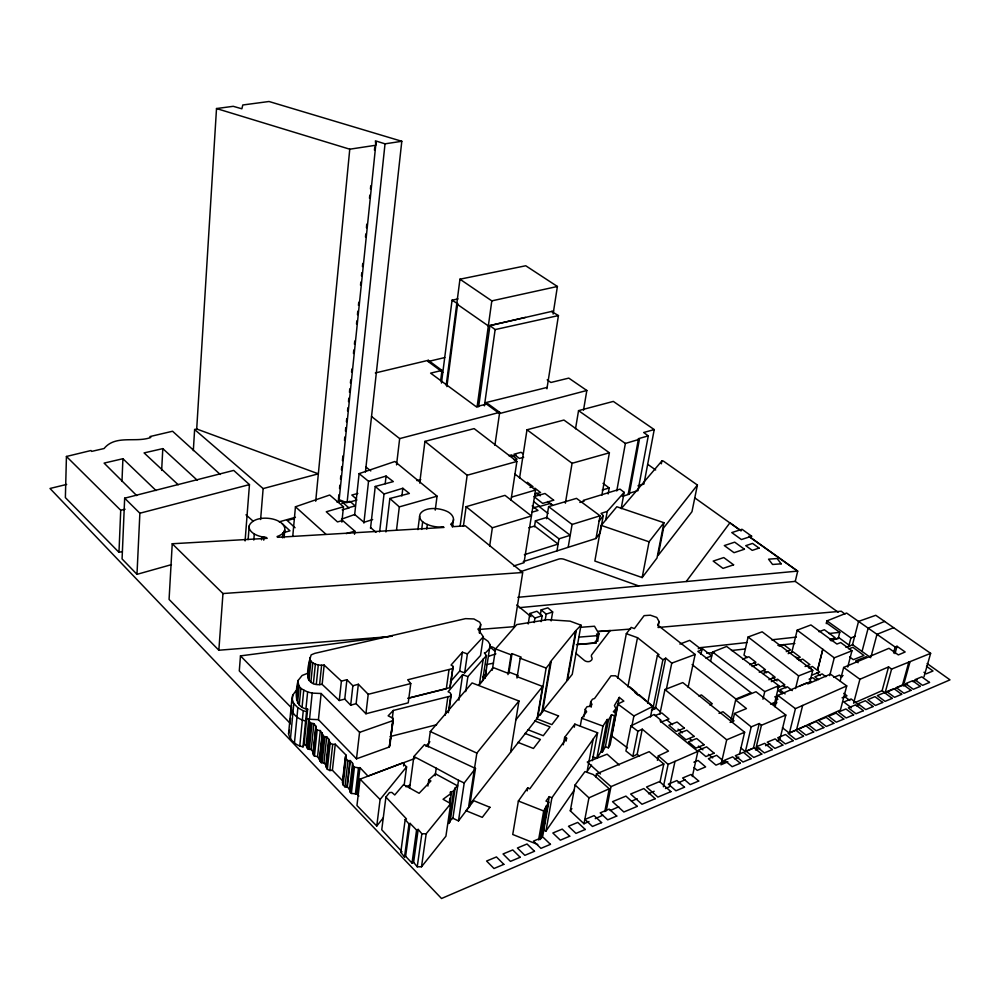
<?xml version="1.0" encoding="UTF-8"?>
<svg xmlns="http://www.w3.org/2000/svg" width="1000" height="1000" viewBox="0 0 1000 1000"><rect width="100%" height="100%" fill="white"/><g stroke="black" fill="none" stroke-linecap="round" stroke-linejoin="round"><path stroke-width="1.5" d="M220.263 474.475L172.562 431.238L149.9 436.575L150.812 437.463C135.95 443.062 115.55 434.438 104.087 448.525L91.688 451.388L90.975 450.525L66.438 456.475L65.375 497.612L118.975 552.35L121.838 551.613M118.975 552.35L120.725 510.275L66.438 456.475M121.975 481.45L122.912 458.725L104.087 463.1L136.713 495.6M245.087 540.938L249.462 484.6L233.7 470.412L124.663 498.188L122.075 558.938L136.988 574.338L171.45 564.637M136.988 574.338L139.875 513.225L124.663 498.188M161.65 470.412L162.8 448.625L144.088 452.912L178.2 484.738M284.088 537.775L284.762 530.2A18.863 10.05 4.1 0 0 284.237 526.562A19.312 10.288 4.1 0 0 281.875 523.4A17.8 9.475 4.1 0 0 275.238 519.75A17.725 9.438 4.1 0 0 268.337 518.325A17.375 9.25 4.1 0 0 261.75 518.362A17.237 9.175 4.1 0 0 255.9 519.788A19.312 10.288 4.1 0 0 251.45 522.562A18.725 9.975 4.1 0 0 249.2 525.938A17.475 9.3 4.1 0 0 250.138 530.138A18.025 9.6 4.1 0 0 254.3 533.975A18.613 9.912 4.1 0 0 261.788 536.763A19.55 10.4 4.1 0 0 264.012 537.125A3.862 2.075 4 0 1 266.25 537.475L267.188 538.325L172.237 543.75L169.075 599.412L218.85 650.225L387.887 636.75M193.325 450.625L194.625 429.525L196.7 429L318.35 473.825L263.137 488.587L194.625 429.525M196.7 429L216.513 108.55L233.225 106.312L241.875 108.8L242.787 104.987L269.012 101.5L401.8 141.287L365.425 472.038M218.85 650.225L222.963 593.538L172.237 543.75M248.137 539.6L249.2 525.938M392.275 636.163L240.475 655.875L239.288 670.913L289.975 723.1M253.812 540.062L254.3 533.975M260.613 519.513L263.137 488.587M261.537 539.812L261.788 536.763M263.762 540.163L264.012 537.125M282.5 537.825L282.9 533.275A17.55 9.35 4.1 0 0 284.762 530.2M283.55 534.338L283.825 531.225M292.775 536.125L295.45 506.788L329.7 495.012L343.475 506.775L341.863 522.125M401.8 141.287L385.025 143.837L375.412 140.825L375.775 145.25L349.762 149.2L216.513 108.55M309.188 672.663L302.1 675.487L298.087 680.512C295.712 690.763 293.163 707.362 307.638 709.188L304.088 744.475L303.012 746.862C296.363 745.612 290.012 740.7 288.562 733.863L291.925 698.675L292.75 695.138L295.763 690.975M289.975 724.2L290.55 718.125M290.837 715.1L291.562 707.513M291.988 703.138L292.75 695.138M290.438 738.888L293.825 703.625L291.925 698.675M315.7 501.225L349.762 149.2M296.613 699.775L298.087 680.512M297.562 703.075L299.2 686.3L298.225 683.037M294.438 743.025L297.875 707.725L293.825 703.625M299.225 705.15L300.875 688.363L299.2 686.3M302.087 706.888L303.75 690.1L300.875 688.363M299.762 746.1L303.263 710.775L297.875 707.725M480.325 627.2L477.925 629.1L483.338 636.788L467.413 653.913L462.4 652.2L451.075 665.05L453.2 666.475L452.713 668.562L407.7 679.775L410.763 683.55L408.237 702.837L365.925 713.763L356.125 703.65L350.675 705.2L344.762 699.1L339.263 700.525L322.15 684.375C302.488 687.275 307.262 667.7 311.163 654.862L314.862 653.337L465.55 618.638L473.938 618.962L479.775 622.225L480.688 624.4L479.475 632.938M308.25 679.1L309.913 657.55M309.975 666.7L310.562 660.775M305.95 708.775L307.625 691.975L303.75 690.1M308.95 680.525L310.887 661.225L310.175 659.8M303.012 746.862L306.55 711.55L307.638 709.188M310.875 682.2L312.812 662.887L310.887 661.225M306.812 747.588L306.15 744.987L308.762 719.087L309.438 721.663L306.812 747.588L308.05 749.025L311.225 749.562L313.275 752.262L313.488 755.013L314.438 756.137L317.587 756.562L321.225 762.663L323.938 762.887L325.863 765.138L327.325 769.3L329.85 770.537L332.4 770.288L342.875 781.05L343.125 784.925L344.975 786.875L347.325 786.787L350.337 760.575L347.975 760.65L346.112 758.713L345.85 754.875L335.262 744.188L332.688 744.438L330.163 743.213L328.675 739.087L326.725 736.838L323.988 736.612L320.312 730.562L317.137 730.138L316.188 729.025L315.963 726.3L313.888 723.625L310.688 723.088L309.438 721.663M482.7 637.525L488.088 641.35L490.125 644.737L489.525 648.775L485.662 652.688L484.35 652.887L486.425 655.6L467.887 676.612L462.612 674.65L448.1 691.762L450.175 692.812L451.275 694.812L450.725 696.025L393.288 710.462L388.137 715.837L392.875 718.188L393.263 719.6L389.288 747L356.488 758.825L318.425 719.663L309.538 719.275L312.188 693.112L307.625 691.975M313.4 683.487L315.363 664.175L312.812 662.887M308.05 749.025L310.688 723.088M309.337 749.5L311.988 723.562M316.312 684.287L318.288 664.963L315.363 664.175M311.225 749.562L313.888 723.625M338.9 494.75L338.425 499.4L347.075 502.775L385.025 143.837M339.538 488.537L339.825 485.213M340.5 479.225L340.788 475.887M341.463 469.913L341.75 466.562M342.425 460.6L342.9 455.938M344.5 440.412L344.787 437.038M345.462 431.1L345.75 427.725M346.425 421.788L346.75 418.688M347.55 410.925L347.863 407.825M348.512 401.613L348.8 398.2M349.475 392.3L349.762 388.875M350.425 382.987L350.75 379.875M351.55 372.113L351.875 369.012M353.475 353.488L353.762 350.037M354.438 344.175L354.75 341.075M356.512 324L356.838 320.887M357.475 314.688L357.775 311.2M358.438 305.363L358.762 302.262M360.525 285.188L360.838 282.087M361.475 275.875L361.8 272.775M362.438 266.562L362.762 263.463M365.487 237.062L365.8 233.962M366.45 227.75L366.75 224.188M369.487 198.263L369.812 195.15M370.45 188.95L370.763 185.837M374.45 150.137L374.775 147.037M319.6 684.587L321.6 665.275L324.15 665.062L341.4 681.112L339.263 700.525M338.888 502.062L376.062 142.113M313.038 753.725L315.725 727.75M313.275 752.262L315.963 726.3M313.488 755.013L316.188 729.025M314.438 756.137L317.137 730.138M318.425 719.663L321.15 693.512L312.188 693.112M322.15 684.375L324.15 665.062M317.587 756.562L320.312 730.562M319.538 758.925L322.287 732.913M319.587 760.138L322.337 734.112M320.037 761.425L322.8 735.387M321.225 762.663L323.988 736.612M322.137 762.575L324.913 736.525M323.938 762.887L326.725 736.838M325.863 765.138L328.675 739.087M326.112 767.45L328.925 741.375M354.6 515.288L359.113 473.625L394.862 461.5L437.062 496.175L435.238 510.112M327.325 769.3L330.163 743.213M354.5 534.263L354.837 531.15L342.6 520.475L337.5 521.925L326.25 511.763L343.475 506.775M329.85 770.537L332.688 744.438M332.4 770.288L335.262 744.188M363.888 523.1L368.537 481.3L359.113 473.625M344.762 699.1L346.912 679.712L341.4 681.112M370.513 528.362L375.25 486.475L393.312 481.6L386.075 476.062L368.537 481.3M350.675 705.2L352.875 685.775L346.912 679.712M342.388 782.862L345.363 756.663M342.875 781.05L345.85 754.875M343.125 784.925L346.112 758.713M344.975 786.875L347.975 760.65M356.125 703.65L358.35 684.262L352.875 685.775M346.9 786.938L349.913 760.713M358.862 796.038L356.875 793.9L351.362 793.45L350.05 791.938L349.525 789.45L352.562 763.213L350.337 760.575M379.625 531.912L384.025 494L375.25 486.475M385.188 483.762L386.075 476.062M350.05 791.938L353.1 765.675L352.562 763.213M351.362 793.45L354.425 767.175L353.1 765.675M356.488 758.825L359.575 732.362L321.15 693.512M385.9 531.925L389.837 498.5L409.35 493.45L402.837 488.263L384.025 494M355.4 794.05L358.5 767.788L359.975 767.638L367.987 776.1L414.812 758.5M365.925 713.763L368.225 694.3L358.35 684.262M356.875 793.9L359.975 767.638M396.55 464.888L399.663 438.6L371.512 416.475M404.137 785.312L406.587 766.862L402.537 762.938L360.087 779.15L356.95 805.525L376.763 826.025L383.35 817.763M396.55 529.75L399.312 506.887L389.837 498.5M401.9 496L402.837 488.263M442.812 372.362L428.15 361.512L428.3 360.312L375.312 372.962M376.763 826.025L380.1 799.5L406.587 766.862M419.7 483.075L424.938 441.375L474.137 428.612L516.888 461.45L511 500.213M392.312 718.15L393.288 710.462M392.875 718.188L389.95 745.825M389.288 747L393.263 719.6M417.925 529.625L419.625 516.213M427.887 786.087L428.75 779.925L430.913 780.95L419.113 793.288L403.562 784.613L394.762 794.963L391.85 792.412L389.462 792.575L385.913 797.075L381.75 829.762L401.05 850.7M421.688 529.412L422.663 521.788A16.513 8.65 7.3 0 1 419.9 517.962A17.725 9.287 7.4 0 1 422.175 511.688A17.3 9.062 7.4 0 1 427.2 509.3A16.7 8.75 7.3 0 1 434.438 508.525A17.875 9.363 7.3 0 1 441.675 509.562A16.9 8.863 7.4 0 1 448.212 512A16.663 8.725 7.3 0 1 452.388 515.887A19.262 10.088 7.3 0 1 453.488 519.562L452.463 527.15M440.637 380.775L441.962 370.412L428.3 360.312M441.45 383.05L452.062 300.188L458.05 298.925M426.737 529.05L427.325 524.462A17.175 9 7.3 0 1 422.663 521.788M446.2 385.337L459.95 279.2L525.75 265.763L557.4 286.475L553.1 314.062M446.875 386.625L457.625 303.725L452.062 300.188M403.587 765.975L404 762.9M404.513 856.912L408.975 823.988L410.087 823.388L405.613 856.312L404.513 856.912L400.775 852.412L405.188 819.525L406.488 818.925L385.913 797.075M409.613 788.25L413.862 756.538L424.475 744.625L475.475 768.45L469.688 806.137L458.488 820.913L452.887 818.238L450.412 820.337L448.8 823.487L453.587 791.087L455.2 787.987L457.7 785.913L435.438 773.8L428.75 779.925M451.925 525.938L452.337 522.888A17.862 9.363 7.3 0 0 453.488 519.562M416.575 830.075L418.188 829.388L413.612 862.35L412.013 863.062L416.575 830.075L410.087 823.388M428.162 746.95L430.288 731.538L472.062 682.938L518.962 701L510.588 752.237L468.787 805.7L476.85 753.112L518.962 701M460.163 525.812L467.163 475.25L424.938 441.375M477.062 407.188L491.812 300.875L459.95 279.2M478.625 406.85L489.925 325.625L488.338 325.925L456.75 303.938L457.625 303.725M463.375 526.337L466.112 506.688L505.012 495.363L531.438 515.975L492.362 527.775L466.112 506.688M453.587 791.087L450.125 792.288L451.413 793.162L443.05 799.275L450.712 803.65L445.913 836.2L421.512 866.775L417.238 866.787L421.863 833.775L418.188 829.388M484.4 405.863L495.138 329.588L489.9 325.6L525.45 317.425M449.012 669.675L446.312 688.75L408.137 698.3M421.512 866.775L426.175 833.787L450.712 803.65M435.163 775.775L436.225 768.2L413.862 756.538M445.262 715.212L447.85 696.975M408.05 698.188L450 687.625L452.713 668.562M453.2 666.475L450 687.625M448.338 712.725L450.725 696.025M449.1 709.987L451.275 694.812M450.262 681.925L459.675 671.1L462.4 652.2M494.888 445.35L499.675 412.337L487.975 403.775L476.138 406.675L430.625 373.15L441.962 370.412M458.9 700.188L462.612 674.65M459.675 671.1L464.65 672.825L467.413 653.913M449.487 801.137L449.938 798.05M450.387 794.963L450.85 791.875M465.675 691.637L467.887 676.612M449.588 805.512L451.413 793.162M489.663 546.062L492.362 527.775M450.075 822.1L455.2 787.987M479.412 632.987L480.688 624.4M452.887 818.238L458.537 780.312L436.225 768.2M486.3 669.85L485.688 673.938L482.812 676.912M483.338 636.788L480.538 655.5L464.65 672.825M458.488 820.913L464.212 782.975L475.475 768.45M483.263 658.913L479.438 684.2L482.587 680.85L486.425 655.6M485.012 678.337L490.125 644.737M519.562 478.15L526.987 429.775L563.938 420.05L609.388 452.8L601.85 495.262M492.275 670.225L495.55 648.925L516.763 624.6L547.587 619.65L570.075 621.15L581.013 625.188L572.25 674.35L541.925 711.9L542.513 712.125L551.112 661.938L550.513 661.712L541.925 711.9M546.925 388.8L558.438 315.575L551.512 311.45M514.987 474.113L535.513 490.05L524.038 562.688L513.625 566.013M514.113 626.675L522.712 572.513L465.387 525.85L453.675 526.625L450.675 524.362A3.588 1.887 7.7 0 1 451.512 523.625L452.337 522.888M507.95 674.6L511.1 654.812L512.025 653.65L521.15 657.125L520.2 658.25L516.987 678.062M508.875 673.425L512.025 653.65M534.45 526.825L535.413 520.837L546.862 517.4L570.225 535.3L558.987 538.812L535.413 520.837M528.2 623.95L529.9 613.475L536.9 611.25L542.125 615.688L541.125 621.675M546.638 518.737L548.612 506.625L576.512 498.363L600.062 515.8L596.013 538.488L523.275 561.587M534.2 622.562L534.938 618.062L529.9 613.475M540.4 614.45L541.163 609.9L547.85 607.837L552.663 611.962L551.15 620.913M575.525 428.75L578.55 410.637L613.325 401.413L654.225 429.588L643.938 484.05L637.987 485.825M545.212 619.987L546.2 614.113L541.163 609.9M556.975 550.887L558.987 538.812M565.388 503.175L572.075 463.288L526.987 429.775M583.513 410.188L586.825 390.487L568.787 378.113L550.9 382.475L547.188 379.825M563.288 744.812L564.612 737.425L566.613 738.15L529.788 788.825L527.725 787.85L518.375 801.012L512.737 834.488L537.762 844.5M478.837 685.263L493.2 667.575L508.225 673.35L509.113 672.125L518.075 675.562L517.212 676.712L542.612 686.45L537.2 718.312L510.588 752.237M537.825 716.912L546.125 668.075L551.112 661.938M568.175 547.325L572.075 524.45L548.612 506.625M527.212 790.875L527.725 787.85M538.575 839.925L543.688 810.987L548.763 802.175L545.988 801.112L549.275 796.65L551.9 797.788L545.938 831.112L543.362 829.963M566.975 680.1L575.7 630.775L581.013 625.188M567.475 680.288L576.2 630.962M545.862 806.175L539.925 839.625L542.825 835.562L548.763 802.175M541.05 838.55L546.725 806.625M543.625 828.45L544.975 820.875M545.513 817.85L546.05 814.825M546.587 811.787L549.275 796.65M601.225 525.413L594.85 561.05L642.163 577.562L657 558.013L663.938 522.712L616.825 506.75L601.225 525.413L649.075 541.812L663.938 522.712M579.862 502.438L584.113 501.175L583.25 500.4L620.013 489.125L624.15 492.337L607.225 511.413L601.05 513.4L603.225 515.6L600.15 532.837L596.013 538.488M608.138 493.95L609.212 487.962L603.025 483.375M605.675 520.013L607.225 511.413M566.087 741.1L566.613 738.15M616.763 490.962L625.375 443.45L639.412 439.275L629.25 494.2L622.312 496.413M574.288 727.2L574.85 724.125L597.612 732.788L592.35 760.7M580.3 725.888L581.7 718.225L586.625 711.8L585.275 709.225L587.013 706.688L590.125 706.375L591.7 704.15L590.725 701.725L592.487 699.225L594.538 698.5L611.025 675.812L615.6 675.8L652.6 706.5L650.438 717.087M597.612 641.275L598.975 633.913L596.512 634.1L597.413 635.65L596.05 643.025L576.362 644.613M621.3 507.875L624.15 492.337M583.875 716.85L585.275 709.225M628.35 493.55L638.5 438.65L648.275 435.875L638.013 490.6L628.35 493.55L629.25 494.2M588.987 821.513L584 823.775L570.3 810.837L575.087 784.975L584.975 771.587L593.263 774.538L609.237 788.8L604.788 811.575M589.888 706.287L590.725 701.725M591.138 707.2L591.7 704.15M593.188 739.087L587.087 771.513L591.512 765.1M584 823.775L588.938 797.825L609.237 788.8M592.625 756.712L596.825 758.288L602.95 726.087L607.225 719.463L608.5 719.95L611.525 714.737L614.55 715.8L616.287 712.913L613.312 711.8L615.95 708.675L614.4 705.562L619.275 697.4L623.862 701.112L617.75 704L611.587 735.85L627.525 747.913M595.875 776.9L596.462 773.875L649.2 751.675L663.812 763.988L660.025 781.925M596.825 758.288L601.087 751.562L607.225 719.463M601.087 751.562L602.35 752.062L608.525 719.9M617.762 678.325L626.325 633.688L631.163 627.4L634.375 628.612L644.112 615.638L650.375 615.2L656.787 617.45L659.112 621.587L658.188 626.15M602.375 752.013L605.375 746.762L611.525 714.737M661.338 463.837L661.912 460.913L663.388 461.087L697.4 485.037L691.963 511.712L658.175 555.425L663.575 527.95L697.4 485.037M605.375 746.762L608.362 747.825L614.55 715.8M615.062 713.238L615.95 708.675M642.163 577.562L649.075 541.812M619.275 697.4L610.1 744.887L608.362 747.825M627.888 686.825L637.487 637.688L626.325 633.688M606.237 810.888L611 786.625L663.812 763.988M692.337 776.55L697.887 751.363L660.037 720.812L661.05 720.337L654.087 714.5L630.913 725.888L625.925 750.987L632.837 756.413L637.175 754.275L642.25 729.175L668.487 751.087L658.337 755.875L657.4 760.35M631.763 726.612L633.888 715.962L652.6 706.5M632.837 756.413L637.888 731.287L642.25 729.175M647.688 703.363L657.387 655.425L659.112 654.75L637.487 637.688M665.75 658.162L662.9 659.762L652.788 709.262L655.612 707.613L665.75 658.162L671.762 663.138L695.125 654.463L657.725 625.138L659.112 621.587M659.862 714.15L664.95 689.55L682.788 682.575L744.625 732.237L739.513 754.163M666.175 690.163L671.762 663.138M663.388 786.775L668.138 764.362L697.887 751.363M688.125 687.262L695.125 654.463M674.987 761.363L669.562 786.712L665.475 788.538M700.925 654.338L701.9 649.825L689.688 640.362L679.887 644.075M710.638 661.038L712.613 652.038L726.65 646.45L778.812 685.662L774.812 702.312L770.6 704.125M809.613 682.962L812.75 670.35L762.175 631.812L748.1 637L743.988 655.075L747.2 657.575M744.625 732.237L726.7 739.788L721 764.775L727.85 761.812M731.012 720.15L735.9 699L751.075 692.775L697.825 651.388L701.9 649.825M732.5 722.175L734.5 713.475L746.475 708.575L735.625 699.95L756.012 691.737L785.8 715.062L779.8 739.613L776.95 740.837M288.562 733.863L289.387 730.275M291.588 705.662L291.025 708.025C292.538 714.875 298.962 719.675 305.613 720.938L306.688 718.575L309.538 719.275M740.662 747.788L745.387 751.65L751.213 726.875L759.262 723.525L761.438 725.25L785.8 715.062M762.95 699.225L764.75 691.625L778.812 685.662M753.388 748.238L759.262 723.525M838.162 612.225L795.263 581.388L797.675 571.237L749.488 536.888M761.438 725.25L755.55 749.987L759.825 748.162M775.088 706.888L777.85 695.425L806.587 682.975L807.875 683.925L830.438 674.125L846.725 685.925L840.45 709.987L789.388 733.1L782.425 727.775M791.812 652.25L797.163 630.175L810.925 624.938L836.938 644.05L840.738 642.562L851.95 650.775L847.738 667.025M795.525 688.575L798.637 675.9L812.75 670.35M789.388 733.1L795.438 708.65L846.725 685.925M796.562 729.85L802.65 705.45M826.263 623.638L826.95 620.887L846.612 613.05L895.163 647.062L897.013 646.275L905.175 651.988L898.337 654.912L888.975 648.312L843.662 667.45L840.188 680.875M817.525 670.013L822.837 649.225L817.638 669.975M826.462 622.85L839.775 632.337L838.175 638.638L830.438 639.5M829.712 675.65L834.25 657.825L851.95 650.775M855.263 636.287L850.913 637.913L848.763 646.225L853.112 644.587M862.038 651.462L868.162 628.138L884.6 621.425M853.587 703.213L859.912 679.275L888.562 666.925L891.6 669.087L930.638 653.337L875.763 615.3L858.55 621.4L852.525 644.663L870.775 657.7M871.162 656.237L876.988 634.325L893.612 627.675M854.837 702.675L882.113 690.65L888.562 666.925M893.562 652.938L895.163 647.062M895.013 653.612L897.013 646.275M882.113 690.65L885.113 692.837L891.6 669.087M908.925 661.787L902.375 685.387L885.113 692.837M909.862 662.325L903.3 685.95L907.438 684.112M924 676.787L930.638 653.337M307.987 676.825L309.237 674.1M545.938 831.112L574.338 789.975M551.9 797.788L597.612 732.788M570.3 810.837L571.888 808.662M599.1 521.188L603.225 515.6M686.263 581.487L729.938 522.788L741.237 530.85M564.612 737.425L574.85 724.125M540.037 715.275L541.688 713.175M515.887 719.812L542.612 686.45M550.513 661.712L575.7 630.775M425.962 746.363L429.875 741.725M621.3 508.663L661.912 460.913M400.775 852.412L402.062 851.812M595.25 818.675L602.913 815.188M678.1 782.9L685.225 779.725M912.962 681.663L917.1 679.837M610.2 810.537L618.713 806.8M631.487 801.213L637.163 798.725M648.512 793.75L654.188 791.263M734.712 758.863L738.825 757.087M745.387 751.65L752.062 748.812M765.537 745.713L769.812 743.888M405.938 786.762L409.963 785.088M856.338 705.8L858.775 704.775L851.15 698.962L843.812 701.988L851.438 707.837M693.888 762.188L698.075 760.462L705.638 766.912L697.275 770.387L694.038 767.613M842.1 697.8L846.988 695.8L843.763 693.337M840.4 676.625L843.1 675.525M776.888 702.712L773.075 704.237L775.2 705.925M730.1 722.412L734.1 720.812M816.9 672.938L820.238 675.588M833.725 677.387L839.525 675.075L842.013 676.95M800.1 685.837L811.275 681.4M777.375 687.837L784.9 684.862L777.588 679.163L771.312 681.612M812.4 674.925L819.7 672.038L812.362 666.462L808.713 667.887M719 713.325L723 711.737L732.987 719.9M809.062 679.163L812.75 677.7L816.45 680.537M866.287 656.65L855.662 660.875L858.15 662.712M845.975 647.362L849.95 645.812L839.025 637.75L831.05 640.812M768.888 679.712L775.163 677.262L767.913 671.625L762.9 673.55M660.812 722.2L669.013 719L661.825 712.938L655 715.588M848.888 648.863L852.875 647.312L863.95 655.475L853.325 659.675L849.625 656.938M805.062 666.513L809.925 664.613L802.663 659.087L799.013 660.5M709.65 704.85L712.312 703.812L701.438 694.925L698.787 695.95M759.237 672.163L765.5 669.75L758.325 664.15L752.062 666.538M796.6 658.65L800.25 657.25L793.037 651.775L788.175 653.637M651.413 710.175L655.512 708.6L648.425 702.625M829.825 639.75L835.15 637.7L824.338 629.725L819.013 631.737M749.688 664.675L755.938 662.288L748.825 656.75L742.575 659.112M786.275 651.625L790.65 649.95L783.512 644.525L779.137 646.175M705.85 658.075L711.625 655.925L701.15 647.613L698.275 648.675M341.45 519.2L354.688 514.5L363.975 522.3L372.663 519.575M359.575 732.362L392.6 720.75M488.787 656.237L495.875 653.825M546.2 614.113L552.663 611.962M520.188 571.788L558.987 559.012A5.637 3.013 9.8 0 1 563.725 559.175L638.7 585.913M534.938 618.062L542.125 615.688M524.362 554.7L558.112 544.075L534.575 526.05L528.763 527.8M572.075 524.45L600.062 515.8M511.463 497.137L535.513 490.05M602.225 490.025L609.212 487.962M532 512.188L537.962 510.45L532.175 505.887M533.575 507.812L539.487 506.1L533.737 501.587M346.2 533.638L354.837 531.15M399.312 506.887L437.062 496.175M534.7 494.225L540.562 492.562L534.862 488.125M511.863 456.388L516.325 455.125M530.05 487.475L532.975 486.65L527.325 482.262M279.2 521.838L295.45 517.275M348.488 502.375L356.912 500.012M572.075 463.288L609.388 452.8M467.163 475.25L516.888 461.45M654.225 429.588L643.688 432.5L648.275 435.875M282.838 532.8L289.988 530.837L282.137 523.562M347.113 508.113L355.2 505.925L349.925 501.3L341.838 503.475M342.2 509.85L349.012 508L341.075 501.012L337 502.113M294.237 518.6L287.2 520.5L295.05 527.737M514.212 459.875L517.075 459.1L511.613 454.888L508.75 455.662M523.7 457.275L519.425 458.425L513.95 454.225L521.075 452.312L523.263 453.988M416.912 480.613L420.75 479.588M357.85 493.45L351.838 495.05L356.375 499M586.825 390.487L499.5 413.562L484.825 402.863L547.137 387.413M399.663 438.6L499.675 412.337M139.875 513.225L249.462 484.6M389.988 736.587L436.65 724.725M368.225 694.3L410.763 683.55M66.675 484.425L50 488.475L441.525 898.5L950 679.862L927.113 663.538M120.725 510.275L125.087 509.212M428.15 361.512L444.787 357.55M488.338 325.925L553.575 310.988M495.138 329.588L558.438 315.575M491.812 300.875L557.4 286.475M486.262 664.562L493.5 663.213M698.838 647.825L746.85 642.55M771.625 639.825L796.413 637.1M828.938 633.525L839.775 632.337M706.725 653.263L714.463 652.4M731.475 650.512L745.387 648.962M777.862 645.35L794.875 643.462M519.263 607.675L795.263 581.388M517.85 597.325L797.7 571.1L748.763 536.213M658.012 627.5L841.287 611.237L844.9 614.062M480.213 629.375L513.888 626.7M579.188 637.1L597.413 635.65M595.163 641.475L597.638 641.137M577.9 644.35L596.075 642.875M598 631.462L610.275 630.513L591.65 654.837A7.4 4.237 11.1 0 0 591.812 657.487A6.812 3.912 10.8 0 1 591.587 660.062L590.375 661.087A3.825 2.2 10.9 0 1 584.237 660.312L575.862 653.312M598.212 631.587L630.6 629.05M580.75 627.3L594.513 626.237L598.975 633.913M222.963 593.538L522.475 572.525M421.863 833.775L426.175 833.787M318.288 664.963L321.6 665.275M354.425 767.175L358.5 767.788M303.263 710.775L306.55 711.55M304.088 744.475L306.15 744.987M581.7 718.225L602.95 726.087M495.55 648.925L511.1 654.812M520.2 658.25L546.125 668.075M534.738 720.925L550.062 726.875L543.263 735.725L527.837 729.7M524.938 733.388L540.388 739.45L533.45 748.462L517.888 742.337M518.375 801.012L543.688 810.987M338.225 500.737L338.963 501.05M430.288 731.538L476.85 753.112M458.537 780.312L464.212 782.975M638.5 438.65L639.412 439.275M578.55 410.637L625.375 443.45M826.95 620.887L850.913 637.913M648.062 464.55L655.675 469.975M694.975 498.013L740.612 530.55M926.475 666.275L933.012 670.987L926.15 673.838L923.975 672.262M843.662 667.45L859.912 679.275M844.925 696.812L849.875 700.475M797.163 630.175L834.25 657.825M617.75 704L633.888 715.962M777.85 695.425L795.438 708.65M796.038 657.175L800.625 660.638M807.537 665.863L811.012 668.487M825.863 676.725L822.163 673.913L814.85 676.812L818.55 679.638M712.613 652.038L764.75 691.625M748.1 637L798.637 675.9M536.55 492.987L540.237 495.838M547.612 501.55L552.525 505.35M630.913 725.888L637.888 731.287M792.288 690.612L787.35 686.775L779.825 689.75L785.1 693.888M552.525 505.1L550.337 503.4L539.275 506.6L548 513.462M763.512 670.3L766.637 672.75M772.312 677.175L777.075 680.888M782.85 685.4L786.012 687.862M754.038 662.913L756.462 664.8M778.125 690.425L782.35 693.737M692.113 664.587L735.9 699M657.387 655.425L662.9 659.762M774.762 696.762L777.925 699.262M734.5 713.475L751.213 726.875M664.95 689.55L726.7 739.788M365.95 467L370.763 470.938M634.963 692.6L638.488 695.487M516.8 604.987L531 616.638M667.163 720.188L672.575 724.675M678.012 729.175L682.375 732.788M690.025 739.125L692.1 740.85M698.438 746.1L702.913 749.8M708.375 754.325L712.688 757.887M629.788 686.888L636.737 692.75M639.062 694.725L646.075 700.638M637.175 754.275L639.475 756.237M655.612 707.613L660.325 711.663M658.337 755.875L668.138 764.362M596.462 773.875L611 786.625M370.6 527.562L376 532.35M490.938 647.7L495.175 651.45M619.263 765L607.112 754.188L587.263 762.025L600.462 773.962M245.987 514.812L252.987 521.025M295.45 506.788L325.85 534.15M162.8 448.625L197.338 480.3M575.087 784.975L588.938 797.825M122.912 458.725L156.037 490.538M360.087 779.15L380.1 799.5M240.475 655.875L291.438 707.8M405.613 856.312L412.013 863.062M405.188 819.525L408.975 823.988M347.325 786.787L349.525 789.45M413.612 862.35L417.238 866.787M495.625 649.812L495.312 649.212A5.312 3.075 8.7 0 0 489.637 646.513M427.35 524.45A17.8 9.325 7.4 0 0 440.075 527.05L441.662 526.912A1.8 0.95 7.5 0 1 443.25 526.812L444.012 527.438L277.575 537.312L277.087 536.675A1.713 0.925 4.3 0 1 278.2 536.15L279.325 535.625A23.588 12.537 4 0 0 282.9 533.275M558.538 715.95L551.862 724.625L536.55 718.688L543.325 710.062L558.538 715.95M489.988 807.312L482.275 817.35L466.025 810.7L473.837 800.738L489.988 807.312M616.75 816.038L607.712 819.837L600.175 812.875L609.212 809.112L616.75 816.038M585.25 829.488L575.975 833.388L568.488 826.287L577.737 822.425L585.25 829.488M601.613 822.613L592.45 826.45L584.938 819.425L594.087 815.612L601.613 822.613M550.45 844.35L540.925 848.363L533.475 841.1L542.987 837.138L550.45 844.35M569.712 836.225L560.337 840.175L552.85 833L562.225 829.1L569.712 836.225M503.85 864.362L493.988 868.512L486.587 861.038L496.45 856.938L503.85 864.362M520.188 857.275L510.45 861.375L503.038 853.975L512.762 849.925L520.188 857.275M534.487 851.275L524.85 855.337L517.413 848L527.038 843.988L534.487 851.275M920.312 686.363L913.3 689.3L905.6 683.637L912.613 680.738L920.312 686.363M929.513 682.438L922.562 685.35L914.875 679.725L921.812 676.838L929.513 682.438M892.212 698.375L885.025 701.388L877.337 695.6L884.513 692.625L892.212 698.375M901.65 694.338L894.538 697.325L886.838 691.587L893.962 688.625L901.65 694.338M911.025 690.337L903.962 693.3L896.263 687.6L903.325 684.663L911.025 690.337M863.4 710.675L856.025 713.775L848.337 707.875L855.7 704.812L863.4 710.675M873.088 706.538L865.775 709.6L858.088 703.75L865.387 700.713L873.088 706.538M882.688 702.438L875.45 705.475L867.75 699.663L874.987 696.65L882.688 702.438M670.938 791.625L657.887 797.1L646.525 786.988L659.55 781.6L670.938 791.625M843.775 719.062L836.275 722.2L828.587 716.225L836.087 713.112L843.775 719.062M853.625 714.85L846.2 717.975L838.512 712.038L845.938 708.95L853.625 714.85M813.688 731.912L806 735.138L798.325 729.038L806.012 725.837L813.688 731.912M823.8 727.588L816.175 730.788L808.5 724.725L816.125 721.562L823.8 727.588M833.825 723.312L826.275 726.475L818.587 720.462L826.15 717.312L833.825 723.312M782.812 745.1L774.912 748.413L767.25 742.188L775.15 738.9L782.812 745.1M793.188 740.662L785.362 743.95L777.7 737.763L785.525 734.513L793.188 740.662M803.487 736.275L795.725 739.525L788.062 733.375L795.812 730.15L803.487 736.275M637.275 806.363L623.862 811.988L612.537 801.663L625.925 796.112L637.275 806.363M655.225 798.7L642 804.25L630.65 794.038L643.85 788.575L655.225 798.7M751.1 758.65L742.987 762.05L735.337 755.688L743.45 752.312L751.1 758.65M761.762 754.087L753.725 757.463L746.075 751.137L754.112 747.8L761.762 754.087M772.325 749.575L764.362 752.925L756.712 746.637L764.675 743.325L772.325 749.575M740.337 763.25L732.15 766.688L724.513 760.263L732.688 756.862L740.337 763.25M698.688 781.038L690.212 784.587L682.613 778L691.075 774.475L698.688 781.038M684.513 787.188L675.95 790.788L668.35 784.125L676.912 780.562L684.513 787.188M724.225 761.7L715.975 765.138L708.388 758.713L716.637 755.3L724.225 761.7M714.112 753.188L705.875 756.575L698.363 750.212L706.6 746.862L714.112 753.188M704.1 744.762L695.863 748.112L688.425 741.812L696.663 738.5L704.1 744.762M694.188 736.425L685.962 739.725L678.6 733.487L686.825 730.225L694.188 736.425M684.375 728.162L676.162 731.425L668.863 725.25L677.087 722.025L684.375 728.162M733.587 564.825L723 568.387L713.2 561.087L723.775 557.562L733.587 564.825M759.062 548.1L752.237 550.375L745.75 545.675L752.575 543.413L759.062 548.1M744.425 549.237L734.038 552.688L724.325 545.575L734.7 542.163L744.425 549.237M751.65 536.2L741.413 539.55L731.787 532.587L742.013 529.275L751.65 536.2M553.65 500.2L542.638 503.387L534.012 496.625L545 493.488L553.65 500.2M781.188 563.825L772.562 564.475L768.538 559.175L777.138 558.538L781.188 563.825"/></g></svg>
